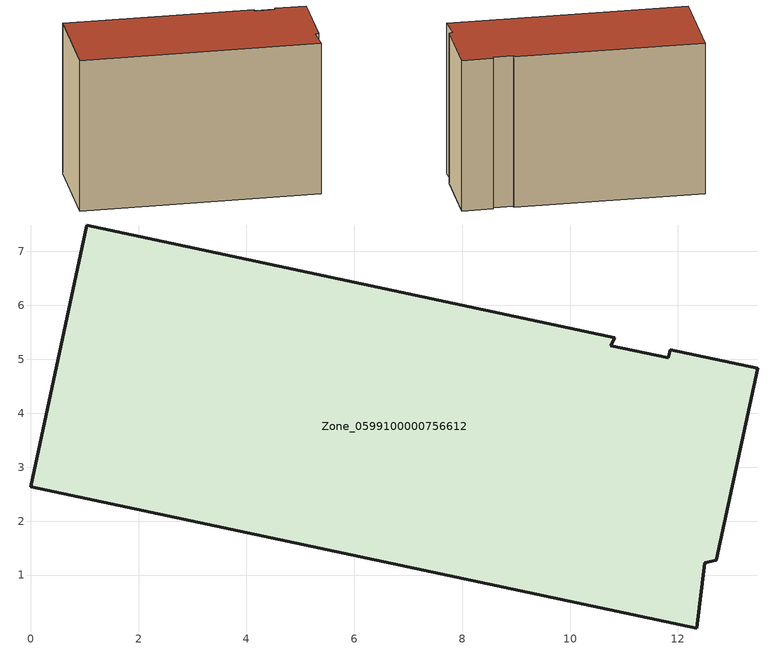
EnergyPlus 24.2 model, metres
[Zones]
Zone_0599100000756612
 floor ground (C_G): 11.82,5.03 11.86,5.18 13.48,4.83 12.71,1.27 12.5,1.23 12.35,0.02 0,2.64 1.04,7.49 10.83,5.4 10.76,5.25 z0
 wall outside (C_F): 1.04,7.49 0,2.64 12.35,0.02 12.5,1.23 12.71,1.27 13.48,4.83 11.86,5.18 11.82,5.03 10.76,5.25 10.83,5.4 1.04,7.49 z0:8.41
 roof outside (C_R): 11.86,5.18 11.82,5.03 10.76,5.25 10.83,5.4 1.04,7.49 0,2.64 12.35,0.02 12.5,1.23 12.71,1.27 13.48,4.83 z8.41
[BUILDING]
Pand.0599100000756612: North Axis=0; Terrain=City; Loads Convergence Tolerance Value=0.04; Temperature Convergence Tolerance Value=0.4; Solar Distribution=FullExterior; Maximum Number of Warmup Days=25; Minimum Number of Warmup Days=1
[Site:Location]
Rotterdam.The.Hague.AP_ZH_NLD Design_Conditions: Latitude=51.96; Longitude=4.45; Time Zone=1; Elevation=-4.5
[SITE:GROUNDTEMPERATURE:BUILDINGSURFACE]
18, 18, 18, 18, 18, 18, 18, 18, 18, 18, 18, 18
[MATERIAL] Thermal Absorptance=0.9; Solar Absorptance=0.7; Visible Absorptance=0.7
Name | Roughness | Thickness | Conductivity | Density | Specific Heat
G.TC.1975-1991 | MediumSmooth | 0.15 | 0.288461 | 540 | 1210
F.TC.1975-1991 | Rough | 0.3 | 0.230769 | 1920 | 840
R.TC.1975-1991 | MediumRough | 0.2 | 0.153846 | 1500 | 1000
[CONSTRUCTION]
C_G: G.TC.1975-1991
C_F: F.TC.1975-1991
C_R: R.TC.1975-1991
[ZONE]
Zone_0599100000756612: Type=1; Multiplier=1; Ceiling Height=Autocalculate; Volume=Autocalculate; Floor Area=autocalculate; Part of Total Floor Area=Yes
[ZONEINFILTRATION:DESIGNFLOWRATE]
Infil_Zone_0599100000756612: Zone or ZoneList or Space or SpaceList=Zone_0599100000756612; Schedule=AlwaysOn; Design Flow Rate Calculation Method=Flow/Area; Flow Rate per Floor Area=0.003; Constant Term Coefficient=1; Temperature Term Coefficient=0; Velocity Term Coefficient=0; Velocity Squared Term Coefficient=0
[HVACTEMPLATE:ZONE:IDEALLOADSAIRSYSTEM]
Zone_0599100000756612: Maximum Heating Supply Air Temperature=50; Minimum Cooling Supply Air Temperature=13; Maximum Heating Supply Air Humidity Ratio=0.0156; Minimum Cooling Supply Air Humidity Ratio=0.0077; Heating Limit=NoLimit; Cooling Limit=NoLimit; Dehumidification Control Type=ConstantSensibleHeatRatio; Cooling Sensible Heat Ratio=0.7; Dehumidification Setpoint=60; Humidification Control Type=None; Humidification Setpoint=30; Outdoor Air Method=None; Outdoor Air Flow Rate per Person=0.00944; Outdoor Air Flow Rate per Zone Floor Area=0; Outdoor Air Flow Rate per Zone=0; Demand Controlled Ventilation Type=None; Outdoor Air Economizer Type=NoEconomizer; Heat Recovery Type=None; Sensible Heat Recovery Effectiveness=0.7; Latent Heat Recovery Effectiveness=0.65
[ZONECONTROL:THERMOSTAT]
ThermostatControl_Zone_0599100000756612: Zone or ZoneList=Zone_0599100000756612; Control Type Schedule=DualSetpointControlType; Control 1=Thermostat_Zone_0599100000756612; Temperature Difference Between Cutout And Setpoint=0
[THERMOSTATSETPOINT:DUALSETPOINT]
Thermostat_Zone_0599100000756612: Heating Setpoint Temperature Schedule=HeatingSetpoint_Zone_0599100000756612; Cooling Setpoint Temperature Schedule=CoolingSetpoint_Zone_0599100000756612
[SCHEDULE:COMPACT]
HeatingSetpoint_Zone_0599100000756612: Through: 12/31, For: AllDays, Until: 24:00, 21
CoolingSetpoint_Zone_0599100000756612: Through: 12/31, For: AllDays, Until: 24:00, 24
DualSetpointControlType: Through: 12/31, For: AllDays, Until: 24:00, 4
AlwaysOn: Through: 12/31, For: AllDays, Until: 24:00, 1
